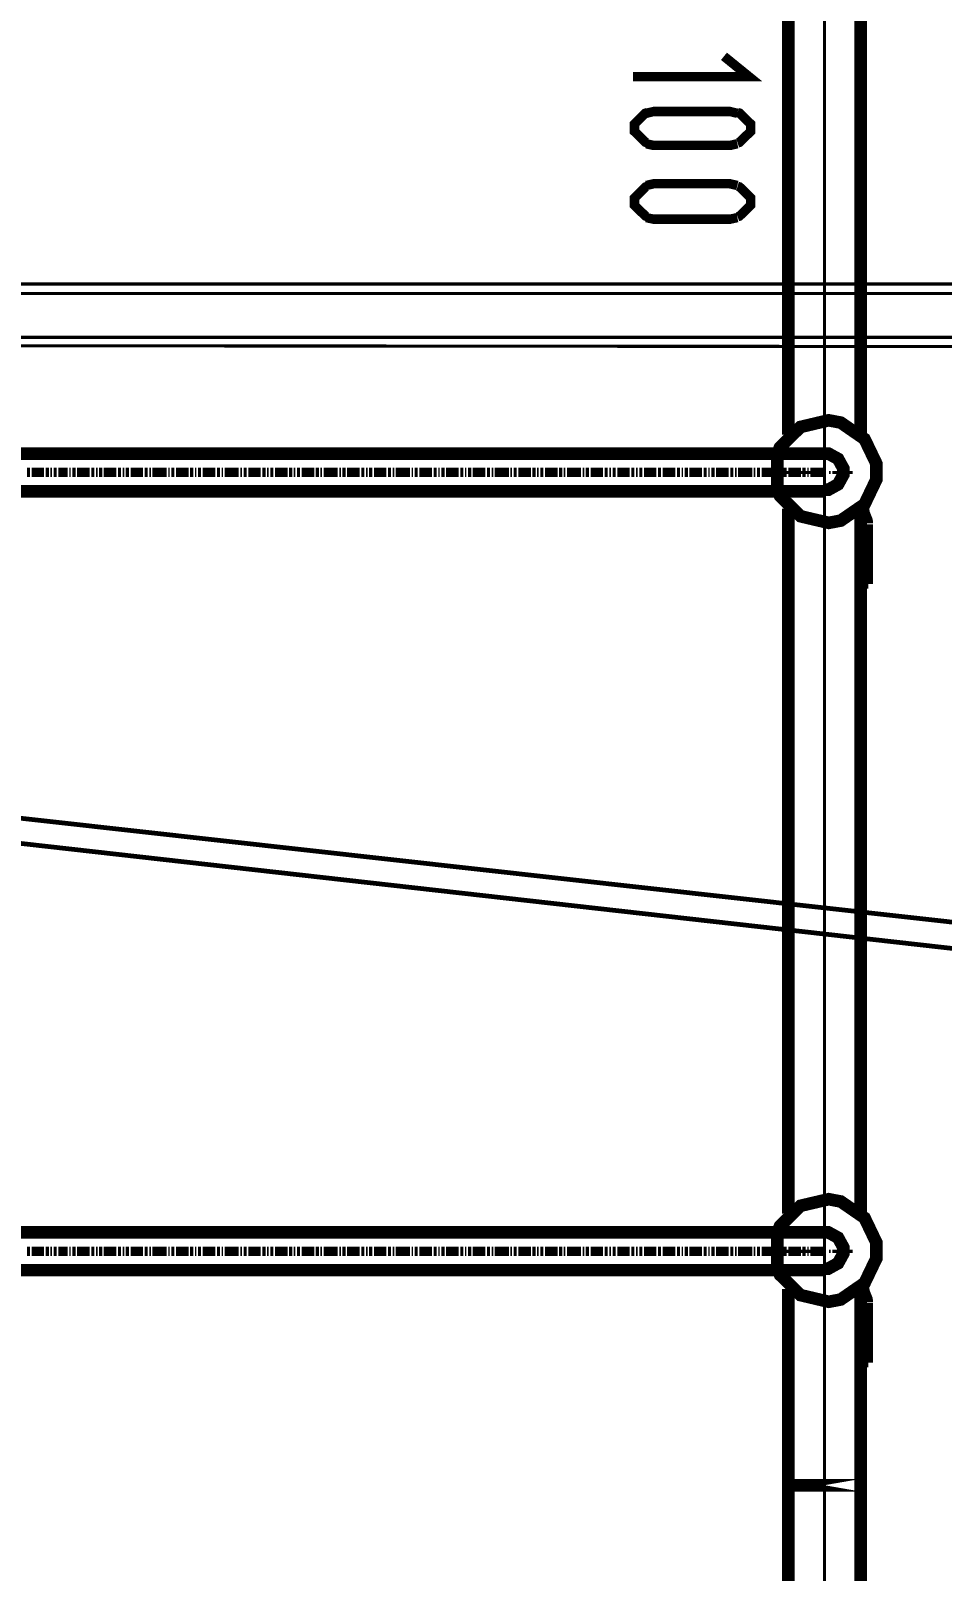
# Model space of a CAD drawing. Extents: x 0.4 to 11.4, y 0.4 to 16.2.
# Drawn here: x 8.507 to 9.474, y 8.723 to 10.358 of the extents above; entities that cross this region are included whole.
import ezdxf

# ---------------------------------------------------------------- set-up
doc = ezdxf.new("R2010")
doc.units = 0
doc.header["$MEASUREMENT"] = 0
doc.dimstyles.get("Standard").update_dxf_attribs({"dimtxt": 0.1, "dimasz": 0.1, "dimexe": 1.25, "dimexo": 0.625, "dimtad": 1, "dimtih": 1, "dimtxsty": 'Standard', "dimcen": 2.5, "dimazin": 3, "dimtfac": 1, "dimtmove": 0, "dimatfit": 3})

# ---------------------------------------------------------------- blocks, each defined once
blk = doc.blocks.new('_CLOSEDFILLED')
at = {"color": 0, "linetype": 'BYBLOCK'}
blk.add_solid([(-1, 0.164), (0, 0), (-1, -0.164)], dxfattribs=at)
blk = doc.blocks.new('*D6')
for p, q in [((9.5612, 12.8227), (10.5862, 12.8227)), ((10.5862, 9.3686), (10.5862, 12.7227)), ((10.5862, 5.3145), (10.5862, 8.6686)), ((8.8378, 5.2145), (10.5862, 5.2145))]:
    blk.add_line(p, q)
at = {"layer": 'Defpoints'}
for p in [(9.5612, 12.8227), (8.8378, 5.2145), (10.5862, 5.2145)]:
    blk.add_point(p, dxfattribs=at)
at = {"xscale": 0.1, "yscale": 0.1}
for p, rotation in [((10.5862, 12.8227), 90), ((10.5862, 5.2145), 270)]:
    blk.add_blockref('_CLOSEDFILLED', p, dxfattribs=dict(at, rotation=rotation))
at = {"insert": (10.5862, 9.0186), "char_height": 0.1, "attachment_point": 5, "rotation": 270}
blk.add_mtext('7500 mm', dxfattribs=at)

msp = doc.modelspace()

# ---------------------------------------------------------------- linework, layer by layer
at = {"color": 0}
for points, const_width in [([(9.34944, 8.81446), (9.34944, 10.7994)], 0.00333), ([(9.31108, 9.92947), (9.31108, 10.6778)], 0.01333), ([(9.38781, 9.92947), (9.38781, 10.6778)], 0.01333), ([(9.24278, 10.3311), (9.26942, 10.3095), (9.16613, 10.3095), (9.14611, 10.3095)], 0.01), ([(9.16146, 10.2714), (9.1594, 10.2707), (9.14779, 10.2592), (9.14779, 10.2553), (9.14779, 10.2513), (9.1594, 10.2399), (9.16146, 10.2392)], 0.01), ([(9.257, 10.2706), (9.24914, 10.2725), (9.16812, 10.2725), (9.16021, 10.2706)], 0.01), ([(9.25722, 10.2391), (9.25933, 10.2398), (9.27111, 10.2514), (9.27111, 10.2553), (9.27111, 10.2593), (9.25933, 10.2708), (9.25722, 10.2714)], 0.01), ([(9.16021, 10.2383), (9.16812, 10.2365), (9.24914, 10.2365), (9.257, 10.2383)], 0.01), ([(9.16146, 10.193), (9.1594, 10.1924), (9.14779, 10.1808), (9.14779, 10.1769), (9.14779, 10.1729), (9.1594, 10.1616), (9.16146, 10.1609)], 0.01), ([(9.257, 10.194), (9.24914, 10.1958), (9.16812, 10.1958), (9.16021, 10.194)], 0.01), ([(9.25722, 10.1607), (9.25933, 10.1615), (9.27111, 10.1731), (9.27111, 10.1769), (9.27111, 10.181), (9.25933, 10.1925), (9.25722, 10.1931)], 0.01), ([(9.16021, 10.1599), (9.16812, 10.1582), (9.24914, 10.1582), (9.257, 10.1599)], 0.01), ([(7.70281, 10.0895), (9.77111, 10.0895)], 0.00333), ([(9.77111, 10.0794), (7.70111, 10.0794)], 0.00333), ([(9.77111, 10.0228), (7.76611, 10.0245)], 0.00333), ([(9.77111, 10.0328), (7.76779, 10.0328)], 0.00333), ([(9.29986, 9.8705), (9.30225, 9.86447), (9.32411, 9.84289), (9.354, 9.83589), (9.36035, 9.83708), (9.36675, 9.83832), (9.39204, 9.85574), (9.40446, 9.88167), (9.40446, 9.89031), (9.40446, 9.89899), (9.39204, 9.92486), (9.36675, 9.94233), (9.36035, 9.94353), (9.354, 9.94476), (9.32411, 9.93772), (9.30225, 9.91613), (9.29986, 9.91004)], 0.01333), ([(9.29943, 9.86947), (9.29943, 9.90944)], 0.01333), ([(9.34944, 9.90944), (9.29943, 9.90944)], 0.01333), ([(9.35026, 9.8711), (9.35368, 9.8711), (9.36387, 9.87674), (9.36947, 9.88693), (9.36947, 9.89031), (9.36947, 9.89372), (9.36387, 9.90386), (9.35368, 9.90944), (9.35026, 9.90944)], 0.01333), ([(9.34944, 9.91444), (9.34944, 9.91613), (9.34944, 9.91775), (9.34944, 9.91943)], 0.00333), ([(9.34944, 9.91114), (9.34944, 9.91276)], 0.00333), ([(9.34944, 9.89947), (9.34944, 9.9011), (9.34944, 9.90278), (9.34944, 9.90446), (9.34944, 9.90608), (9.34944, 9.90776), (9.34944, 9.90944)], 0.00333), ([(9.34944, 9.89611), (9.34944, 9.89779)], 0.00333), ([(9.34944, 9.88444), (9.34944, 9.88613), (9.34944, 9.88781), (9.34944, 9.88943), (9.34944, 9.89111), (9.34944, 9.89279), (9.34944, 9.89442)], 0.00333), ([(9.34944, 9.86947), (9.29943, 9.86947)], 0.01333), ([(9.29943, 9.88943), (9.30111, 9.88943), (9.30279, 9.88943), (9.30447, 9.88943), (9.3061, 9.88943)], 0.00333), ([(9.30778, 9.88943), (9.30946, 9.88943), (9.31108, 9.88943)], 0.00333), ([(9.31278, 9.88943), (9.31446, 9.88943), (9.31614, 9.88943), (9.31776, 9.88943), (9.31944, 9.88943), (9.32112, 9.88943)], 0.00333), ([(9.32275, 9.88943), (9.32443, 9.88943), (9.32611, 9.88943)], 0.00333), ([(9.32781, 9.88943), (9.32943, 9.88943), (9.33111, 9.88943), (9.33279, 9.88943), (9.33442, 9.88943), (9.3361, 9.88943)], 0.00333), ([(9.33946, 9.88943), (9.3411, 9.88943)], 0.00333), ([(9.34278, 9.88943), (9.34446, 9.88943), (9.34614, 9.88943), (9.34776, 9.88943), (9.34944, 9.88943), (9.35113, 9.88943)], 0.00333), ([(9.34944, 9.88112), (9.34944, 9.88276)], 0.00333), ([(9.34944, 9.86947), (9.34944, 9.8711), (9.34944, 9.87278), (9.34944, 9.87446), (9.34944, 9.87608), (9.34944, 9.87776), (9.34944, 9.87944)], 0.00333), ([(9.35444, 9.88943), (9.35612, 9.88943)], 0.00333), ([(9.35781, 9.88943), (9.35943, 9.88943), (9.36111, 9.88943), (9.36279, 9.88943), (9.36442, 9.88943), (9.3661, 9.88943)], 0.00333), ([(9.36947, 9.88943), (9.3711, 9.88943)], 0.00333), ([(9.37278, 9.88943), (9.37446, 9.88943), (9.37608, 9.88943), (9.37776, 9.88943), (9.37944, 9.88943)], 0.00333), ([(9.34944, 9.8661), (9.34944, 9.86778)], 0.00333), ([(9.34944, 9.85943), (9.34944, 9.86111), (9.34944, 9.86279), (9.34944, 9.86442)], 0.00333), ([(9.39111, 9.85444), (9.39279, 9.84614), (9.39611, 9.83778)], 0.01), ([(9.31108, 9.10275), (9.31108, 9.85113)], 0.01333), ([(9.39111, 9.83778), (9.38781, 9.84446), (9.39279, 9.84614)], 0.01), ([(9.38781, 9.10275), (9.38781, 9.85113)], 0.01333), ([(9.38781, 9.85113), (9.38943, 9.84614)], 0.01), ([(9.39611, 9.83529), (9.39611, 9.8361), (9.39578, 9.83826), (9.39567, 9.83849)], 0.01), ([(9.39111, 9.83529), (9.39111, 9.83578), (9.3909, 9.83708), (9.39085, 9.83724)], 0.01), ([(9.39111, 9.77111), (9.39111, 9.83442)], 0.01), ([(9.39611, 9.77111), (9.39611, 9.83442)], 0.01), ([(9.39111, 9.77111), (9.39611, 9.77111)], 0.01), ([(9.82275, 9.37446), (7.65608, 9.6161)], 0.005), ([(9.83778, 9.34446), (7.64947, 9.5911)], 0.005), ([(9.29986, 9.04383), (9.30225, 9.03782), (9.32411, 9.01622), (9.354, 9.00917), (9.36035, 9.01036), (9.36675, 9.01161), (9.39204, 9.02908), (9.40446, 9.05496), (9.40446, 9.06358), (9.40446, 9.07226), (9.39204, 9.09819), (9.36675, 9.11561), (9.36035, 9.11681), (9.354, 9.11806), (9.32411, 9.11106), (9.30225, 9.08946), (9.29986, 9.08339)], 0.01333), ([(9.34944, 9.08946), (9.34944, 9.0911), (9.34944, 9.09278)], 0.00333), ([(9.29943, 9.04275), (9.29943, 9.08279)], 0.01333), ([(9.34944, 9.08279), (9.29943, 9.08279)], 0.01333), ([(9.35026, 9.04443), (9.35368, 9.04443), (9.36387, 9.05007), (9.36947, 9.06022), (9.36947, 9.06358), (9.36947, 9.067), (9.36387, 9.07721), (9.35368, 9.08279), (9.35026, 9.08279)], 0.01333), ([(9.34944, 9.07943), (9.34944, 9.08111), (9.34944, 9.08279), (9.34944, 9.08442), (9.34944, 9.0861), (9.34944, 9.08778)], 0.00333), ([(9.34944, 9.07443), (9.34944, 9.07611), (9.34944, 9.07781)], 0.00333), ([(9.34944, 9.06446), (9.34944, 9.06614), (9.34944, 9.06776), (9.34944, 9.06944), (9.34944, 9.07112), (9.34944, 9.07275)], 0.00333), ([(9.29943, 9.06278), (9.30111, 9.06278), (9.30279, 9.06278), (9.30447, 9.06278), (9.3061, 9.06278)], 0.00333), ([(9.30778, 9.06278), (9.30946, 9.06278), (9.31108, 9.06278)], 0.00333), ([(9.31278, 9.06278), (9.31446, 9.06278), (9.31614, 9.06278), (9.31776, 9.06278), (9.31944, 9.06278), (9.32112, 9.06278)], 0.00333), ([(9.32275, 9.06278), (9.32443, 9.06278), (9.32611, 9.06278)], 0.00333), ([(9.32781, 9.06278), (9.32943, 9.06278), (9.33111, 9.06278), (9.33279, 9.06278), (9.33442, 9.06278), (9.3361, 9.06278)], 0.00333), ([(9.33946, 9.06278), (9.3411, 9.06278)], 0.00333), ([(9.34278, 9.06278), (9.34446, 9.06278), (9.34614, 9.06278), (9.34776, 9.06278), (9.34944, 9.06278), (9.35113, 9.06278)], 0.00333), ([(9.34944, 9.05946), (9.34944, 9.06108), (9.34944, 9.06278)], 0.00333), ([(9.34944, 9.04943), (9.34944, 9.05111), (9.34944, 9.05279), (9.34944, 9.05447), (9.34944, 9.0561), (9.34944, 9.05778)], 0.00333), ([(9.35444, 9.06278), (9.35612, 9.06278)], 0.00333), ([(9.35781, 9.06278), (9.35943, 9.06278), (9.36111, 9.06278), (9.36279, 9.06278), (9.36442, 9.06278), (9.3661, 9.06278)], 0.00333), ([(9.36947, 9.06278), (9.3711, 9.06278)], 0.00333), ([(9.37278, 9.06278), (9.37446, 9.06278), (9.37608, 9.06278), (9.37776, 9.06278), (9.37944, 9.06278)], 0.00333), ([(9.34944, 9.04275), (9.29943, 9.04275)], 0.01333), ([(9.34944, 9.04443), (9.34944, 9.04611), (9.34944, 9.04779)], 0.00333), ([(9.34944, 9.03444), (9.34944, 9.03614), (9.34944, 9.03776), (9.34944, 9.03944), (9.34944, 9.04113), (9.34944, 9.04275)], 0.00333), ([(9.31108, 8.81446), (9.31108, 9.02279)], 0.01333), ([(9.38781, 8.81446), (9.38781, 9.02279)], 0.01333), ([(9.38781, 9.02279), (9.38943, 9.01779)], 0.01), ([(9.39111, 9.02778), (9.39279, 9.01942), (9.39611, 9.01113)], 0.01), ([(9.39111, 9.00944), (9.38781, 9.01779), (9.39279, 9.01942)], 0.01), ([(9.39111, 9.00862), (9.39111, 9.00911), (9.3909, 9.01042), (9.39085, 9.01053)], 0.01), ([(9.39111, 8.94444), (9.39111, 9.00776)], 0.01), ([(9.39611, 9.00862), (9.39611, 9.00944), (9.39578, 9.01161), (9.39567, 9.01183)], 0.01), ([(9.39611, 8.94444), (9.39611, 9.00776)], 0.01), ([(9.39111, 8.94444), (9.39611, 8.94444)], 0.01), ([(9.31108, 8.27447), (9.31108, 8.81446)], 0.01333), ([(9.34944, 4.84446), (9.34944, 8.81446)], 0.00333), ([(9.38781, 8.27447), (9.38781, 8.81446)], 0.01333)]:
    msp.add_lwpolyline(points, dxfattribs=dict(at, const_width=const_width))
at = {"color": 142}
for points, const_width in [([(9.29943, 9.90944), (7.12446, 9.90944)], 0.01333), ([(8.50276, 9.88943), (8.50444, 9.88943), (8.50612, 9.88943)], 0.01), ([(8.50776, 9.88943), (8.50944, 9.88943), (8.51113, 9.88943), (8.51281, 9.88943)], 0.01), ([(8.51281, 9.88943), (8.51443, 9.88943), (8.51611, 9.88943), (8.51779, 9.88943), (8.51942, 9.88943)], 0.01), ([(8.51942, 9.88943), (8.52111, 9.88943)], 0.01), ([(8.52279, 9.88943), (8.52447, 9.88943), (8.5261, 9.88943)], 0.01), ([(8.52778, 9.88943), (8.52946, 9.88943)], 0.01), ([(8.53108, 9.88943), (8.53276, 9.88943), (8.53444, 9.88943)], 0.01), ([(8.53614, 9.88943), (8.53776, 9.88943), (8.53944, 9.88943), (8.54113, 9.88943)], 0.01), ([(8.54113, 9.88943), (8.54275, 9.88943), (8.54443, 9.88943), (8.54611, 9.88943)], 0.01), ([(8.54779, 9.88943), (8.54943, 9.88943)], 0.01), ([(8.55111, 9.88943), (8.55279, 9.88943), (8.55447, 9.88943)], 0.01), ([(8.5561, 9.88943), (8.55778, 9.88943), (8.55946, 9.88943), (8.56108, 9.88943)], 0.01), ([(8.56108, 9.88943), (8.56278, 9.88943), (8.56446, 9.88943), (8.56614, 9.88943), (8.56776, 9.88943)], 0.01), ([(8.56776, 9.88943), (8.56944, 9.88943)], 0.01), ([(8.57112, 9.88943), (8.57275, 9.88943), (8.57443, 9.88943)], 0.01), ([(8.57611, 9.88943), (8.57781, 9.88943)], 0.01), ([(8.57943, 9.88943), (8.58111, 9.88943), (8.58279, 9.88943)], 0.01), ([(8.58442, 9.88943), (8.5861, 9.88943), (8.58778, 9.88943), (8.58946, 9.88943)], 0.01), ([(8.58946, 9.88943), (8.5911, 9.88943), (8.59278, 9.88943), (8.59446, 9.88943), (8.59614, 9.88943)], 0.01), ([(8.59614, 9.88943), (8.59776, 9.88943)], 0.01), ([(8.59944, 9.88943), (8.60113, 9.88943), (8.60275, 9.88943)], 0.01), ([(8.60444, 9.88943), (8.60612, 9.88943)], 0.01), ([(8.60781, 9.88943), (8.60943, 9.88943), (8.61111, 9.88943)], 0.01), ([(8.61279, 9.88943), (8.61442, 9.88943), (8.6161, 9.88943), (8.61778, 9.88943)], 0.01), ([(8.61778, 9.88943), (8.61947, 9.88943), (8.6211, 9.88943), (8.62278, 9.88943), (8.62446, 9.88943)], 0.01), ([(8.62446, 9.88943), (8.62608, 9.88943)], 0.01), ([(8.62776, 9.88943), (8.62944, 9.88943), (8.63112, 9.88943)], 0.01), ([(8.63276, 9.88943), (8.63444, 9.88943)], 0.01), ([(8.63613, 9.88943), (8.63781, 9.88943), (8.63943, 9.88943), (8.64111, 9.88943)], 0.01), ([(8.64111, 9.88943), (8.64279, 9.88943), (8.64442, 9.88943), (8.64611, 9.88943), (8.64779, 9.88943)], 0.01), ([(8.64779, 9.88943), (8.64947, 9.88943), (8.6511, 9.88943)], 0.01), ([(8.65278, 9.88943), (8.65446, 9.88943)], 0.01), ([(8.65608, 9.88943), (8.65776, 9.88943), (8.65944, 9.88943)], 0.01), ([(8.66114, 9.88943), (8.66276, 9.88943), (8.66444, 9.88943), (8.66613, 9.88943)], 0.01), ([(8.66613, 9.88943), (8.66775, 9.88943), (8.66943, 9.88943), (8.67111, 9.88943), (8.67279, 9.88943)], 0.01), ([(8.67279, 9.88943), (8.67443, 9.88943)], 0.01), ([(8.67611, 9.88943), (8.67779, 9.88943), (8.67947, 9.88943)], 0.01), ([(8.6811, 9.88943), (8.68278, 9.88943)], 0.01), ([(8.68446, 9.88943), (8.68608, 9.88943), (8.68778, 9.88943)], 0.01), ([(8.68946, 9.88943), (8.69114, 9.88943), (8.69276, 9.88943), (8.69444, 9.88943)], 0.01), ([(8.69444, 9.88943), (8.69612, 9.88943), (8.69775, 9.88943), (8.69943, 9.88943), (8.70111, 9.88943)], 0.01), ([(8.70111, 9.88943), (8.70281, 9.88943)], 0.01), ([(8.70443, 9.88943), (8.70611, 9.88943), (8.70779, 9.88943)], 0.01), ([(8.70942, 9.88943), (8.7111, 9.88943)], 0.01), ([(8.71278, 9.88943), (8.71446, 9.88943), (8.7161, 9.88943), (8.71778, 9.88943)], 0.01), ([(8.71778, 9.88943), (8.71946, 9.88943), (8.72114, 9.88943), (8.72276, 9.88943), (8.72444, 9.88943)], 0.01), ([(8.72444, 9.88943), (8.72613, 9.88943), (8.72775, 9.88943)], 0.01), ([(8.72944, 9.88943), (8.73112, 9.88943)], 0.01), ([(8.73281, 9.88943), (8.73443, 9.88943), (8.73611, 9.88943)], 0.01), ([(8.73779, 9.88943), (8.73942, 9.88943), (8.7411, 9.88943), (8.74278, 9.88943)], 0.01), ([(8.74278, 9.88943), (8.74447, 9.88943), (8.7461, 9.88943), (8.74778, 9.88943), (8.74946, 9.88943)], 0.01), ([(8.74946, 9.88943), (8.75108, 9.88943)], 0.01), ([(8.75276, 9.88943), (8.75444, 9.88943), (8.75612, 9.88943)], 0.01), ([(8.75776, 9.88943), (8.75944, 9.88943)], 0.01), ([(8.76113, 9.88943), (8.76281, 9.88943), (8.76443, 9.88943)], 0.01), ([(8.76611, 9.88943), (8.76779, 9.88943), (8.76942, 9.88943), (8.77111, 9.88943)], 0.01), ([(8.77111, 9.88943), (8.77279, 9.88943), (8.77447, 9.88943), (8.7761, 9.88943), (8.77778, 9.88943)], 0.01), ([(8.77778, 9.88943), (8.77946, 9.88943)], 0.01), ([(8.78108, 9.88943), (8.78276, 9.88943), (8.78444, 9.88943)], 0.01), ([(8.78614, 9.88943), (8.78776, 9.88943)], 0.01), ([(8.78944, 9.88943), (8.79113, 9.88943), (8.79275, 9.88943)], 0.01), ([(8.79443, 9.88943), (8.79611, 9.88943), (8.79779, 9.88943), (8.79943, 9.88943)], 0.01), ([(8.79943, 9.88943), (8.80111, 9.88943), (8.80279, 9.88943), (8.80447, 9.88943), (8.8061, 9.88943)], 0.01), ([(8.8061, 9.88943), (8.80778, 9.88943)], 0.01), ([(8.80946, 9.88943), (8.81108, 9.88943), (8.81278, 9.88943)], 0.01), ([(8.81446, 9.88943), (8.81614, 9.88943)], 0.01), ([(8.81776, 9.88943), (8.81944, 9.88943), (8.82112, 9.88943), (8.82275, 9.88943)], 0.01), ([(8.82275, 9.88943), (8.82443, 9.88943), (8.82611, 9.88943), (8.82781, 9.88943), (8.82943, 9.88943)], 0.01), ([(8.82943, 9.88943), (8.83111, 9.88943), (8.83279, 9.88943)], 0.01), ([(8.83442, 9.88943), (8.8361, 9.88943)], 0.01), ([(8.83778, 9.88943), (8.83946, 9.88943), (8.8411, 9.88943)], 0.01), ([(8.84278, 9.88943), (8.84446, 9.88943), (8.84614, 9.88943), (8.84776, 9.88943)], 0.01), ([(8.84776, 9.88943), (8.84944, 9.88943), (8.85113, 9.88943), (8.85275, 9.88943), (8.85444, 9.88943)], 0.01), ([(8.85444, 9.88943), (8.85612, 9.88943)], 0.01), ([(8.85781, 9.88943), (8.85943, 9.88943), (8.86111, 9.88943)], 0.01), ([(8.86279, 9.88943), (8.86442, 9.88943)], 0.01), ([(8.8661, 9.88943), (8.86778, 9.88943), (8.86947, 9.88943)], 0.01), ([(8.8711, 9.88943), (8.87278, 9.88943), (8.87446, 9.88943), (8.87608, 9.88943)], 0.01), ([(8.87608, 9.88943), (8.87776, 9.88943), (8.87944, 9.88943), (8.88112, 9.88943), (8.88276, 9.88943)], 0.01), ([(8.88276, 9.88943), (8.88444, 9.88943)], 0.01), ([(8.88613, 9.88943), (8.88781, 9.88943), (8.88943, 9.88943)], 0.01), ([(8.89111, 9.88943), (8.89279, 9.88943)], 0.01), ([(8.89442, 9.88943), (8.89611, 9.88943), (8.89779, 9.88943), (8.89947, 9.88943)], 0.01), ([(8.89947, 9.88943), (8.9011, 9.88943), (8.90278, 9.88943), (8.90446, 9.88943), (8.90608, 9.88943)], 0.01), ([(8.90608, 9.88943), (8.90776, 9.88943), (8.90944, 9.88943)], 0.01), ([(8.91114, 9.88943), (8.91276, 9.88943)], 0.01), ([(8.91444, 9.88943), (8.91613, 9.88943), (8.91775, 9.88943)], 0.01), ([(8.91943, 9.88943), (8.92111, 9.88943), (8.92279, 9.88943), (8.92443, 9.88943)], 0.01), ([(8.92443, 9.88943), (8.92611, 9.88943), (8.92779, 9.88943), (8.92947, 9.88943), (8.9311, 9.88943)], 0.01), ([(8.9311, 9.88943), (8.93278, 9.88943)], 0.01), ([(8.93446, 9.88943), (8.93608, 9.88943), (8.93778, 9.88943)], 0.01), ([(8.93946, 9.88943), (8.94114, 9.88943)], 0.01), ([(8.94276, 9.88943), (8.94444, 9.88943), (8.94612, 9.88943)], 0.01), ([(8.94775, 9.88943), (8.94943, 9.88943), (8.95111, 9.88943), (8.95281, 9.88943)], 0.01), ([(8.95281, 9.88943), (8.95443, 9.88943), (8.95611, 9.88943), (8.95779, 9.88943), (8.95942, 9.88943)], 0.01), ([(8.95942, 9.88943), (8.9611, 9.88943)], 0.01), ([(8.96278, 9.88943), (8.96446, 9.88943), (8.9661, 9.88943)], 0.01), ([(8.96778, 9.88943), (8.96946, 9.88943)], 0.01), ([(8.97114, 9.88943), (8.97276, 9.88943), (8.97444, 9.88943)], 0.01), ([(8.97613, 9.88943), (8.97775, 9.88943), (8.97944, 9.88943), (8.98112, 9.88943)], 0.01), ([(8.98112, 9.88943), (8.98281, 9.88943), (8.98443, 9.88943), (8.98611, 9.88943), (8.98779, 9.88943)], 0.01), ([(8.98779, 9.88943), (8.98942, 9.88943)], 0.01), ([(8.9911, 9.88943), (8.99278, 9.88943), (8.99447, 9.88943)], 0.01), ([(8.9961, 9.88943), (8.99778, 9.88943)], 0.01), ([(8.99946, 9.88943), (9.00108, 9.88943), (9.00276, 9.88943), (9.00444, 9.88943)], 0.01), ([(9.00444, 9.88943), (9.00612, 9.88943), (9.00776, 9.88943), (9.00944, 9.88943), (9.01113, 9.88943)], 0.01), ([(9.01113, 9.88943), (9.01281, 9.88943), (9.01443, 9.88943)], 0.01), ([(9.01611, 9.88943), (9.01779, 9.88943)], 0.01), ([(9.01942, 9.88943), (9.02111, 9.88943), (9.02279, 9.88943)], 0.01), ([(9.02447, 9.88943), (9.0261, 9.88943), (9.02778, 9.88943), (9.02946, 9.88943)], 0.01), ([(9.02946, 9.88943), (9.03108, 9.88943), (9.03276, 9.88943), (9.03444, 9.88943), (9.03614, 9.88943)], 0.01), ([(9.03614, 9.88943), (9.03776, 9.88943)], 0.01), ([(9.03944, 9.88943), (9.04113, 9.88943), (9.04275, 9.88943)], 0.01), ([(9.04443, 9.88943), (9.04611, 9.88943)], 0.01), ([(9.04779, 9.88943), (9.04943, 9.88943), (9.05111, 9.88943)], 0.01), ([(9.05279, 9.88943), (9.05447, 9.88943), (9.0561, 9.88943), (9.05778, 9.88943)], 0.01), ([(9.05778, 9.88943), (9.05946, 9.88943), (9.06108, 9.88943), (9.06278, 9.88943), (9.06446, 9.88943)], 0.01), ([(9.06446, 9.88943), (9.06614, 9.88943)], 0.01), ([(9.06776, 9.88943), (9.06944, 9.88943), (9.07112, 9.88943)], 0.01), ([(9.07275, 9.88943), (9.07443, 9.88943)], 0.01), ([(9.07611, 9.88943), (9.07781, 9.88943), (9.07943, 9.88943), (9.08111, 9.88943)], 0.01), ([(9.08111, 9.88943), (9.08279, 9.88943), (9.08442, 9.88943), (9.0861, 9.88943), (9.08778, 9.88943)], 0.01), ([(9.08778, 9.88943), (9.08946, 9.88943), (9.0911, 9.88943)], 0.01), ([(9.09278, 9.88943), (9.09446, 9.88943)], 0.01), ([(9.09614, 9.88943), (9.09776, 9.88943), (9.09944, 9.88943)], 0.01), ([(9.10113, 9.88943), (9.10275, 9.88943), (9.10444, 9.88943), (9.10612, 9.88943)], 0.01), ([(9.10612, 9.88943), (9.10781, 9.88943), (9.10943, 9.88943), (9.11111, 9.88943), (9.11279, 9.88943)], 0.01), ([(9.11279, 9.88943), (9.11442, 9.88943)], 0.01), ([(9.1161, 9.88943), (9.11778, 9.88943), (9.11947, 9.88943)], 0.01), ([(9.1211, 9.88943), (9.12278, 9.88943)], 0.01), ([(9.12446, 9.88943), (9.12608, 9.88943), (9.12776, 9.88943)], 0.01), ([(9.12944, 9.88943), (9.13112, 9.88943), (9.13276, 9.88943), (9.13444, 9.88943)], 0.01), ([(9.13444, 9.88943), (9.13613, 9.88943), (9.13781, 9.88943), (9.13943, 9.88943), (9.14111, 9.88943)], 0.01), ([(9.14111, 9.88943), (9.14279, 9.88943)], 0.01), ([(9.14442, 9.88943), (9.14611, 9.88943), (9.14779, 9.88943)], 0.01), ([(9.14947, 9.88943), (9.1511, 9.88943)], 0.01), ([(9.15278, 9.88943), (9.15446, 9.88943), (9.15608, 9.88943)], 0.01), ([(9.15776, 9.88943), (9.15944, 9.88943), (9.16114, 9.88943), (9.16276, 9.88943)], 0.01), ([(9.16276, 9.88943), (9.16444, 9.88943), (9.16613, 9.88943), (9.16775, 9.88943), (9.16943, 9.88943)], 0.01), ([(9.16943, 9.88943), (9.17111, 9.88943)], 0.01), ([(9.17279, 9.88943), (9.17443, 9.88943), (9.17611, 9.88943)], 0.01), ([(9.17779, 9.88943), (9.17947, 9.88943), (9.1811, 9.88943), (9.18278, 9.88943)], 0.01), ([(9.18278, 9.88943), (9.18446, 9.88943), (9.18608, 9.88943), (9.18778, 9.88943), (9.18946, 9.88943)], 0.01), ([(9.18946, 9.88943), (9.19114, 9.88943)], 0.01), ([(9.19276, 9.88943), (9.19444, 9.88943), (9.19612, 9.88943)], 0.01), ([(9.19775, 9.88943), (9.19943, 9.88943)], 0.01), ([(9.20111, 9.88943), (9.20281, 9.88943), (9.20443, 9.88943)], 0.01), ([(9.20611, 9.88943), (9.20779, 9.88943), (9.20942, 9.88943), (9.2111, 9.88943)], 0.01), ([(9.2111, 9.88943), (9.21278, 9.88943), (9.21446, 9.88943), (9.2161, 9.88943), (9.21778, 9.88943)], 0.01), ([(9.21778, 9.88943), (9.21946, 9.88943)], 0.01), ([(9.22114, 9.88943), (9.22276, 9.88943), (9.22444, 9.88943)], 0.01), ([(9.22613, 9.88943), (9.22775, 9.88943)], 0.01), ([(9.22944, 9.88943), (9.23112, 9.88943), (9.23281, 9.88943)], 0.01), ([(9.23443, 9.88943), (9.23611, 9.88943), (9.23779, 9.88943), (9.23942, 9.88943)], 0.01), ([(9.23942, 9.88943), (9.2411, 9.88943), (9.24278, 9.88943), (9.24447, 9.88943), (9.2461, 9.88943)], 0.01), ([(9.2461, 9.88943), (9.24778, 9.88943)], 0.01), ([(9.24946, 9.88943), (9.25108, 9.88943), (9.25276, 9.88943)], 0.01), ([(9.25444, 9.88943), (9.25612, 9.88943)], 0.01), ([(9.25776, 9.88943), (9.25944, 9.88943), (9.26113, 9.88943), (9.26281, 9.88943)], 0.01), ([(9.26281, 9.88943), (9.26443, 9.88943), (9.26611, 9.88943), (9.26779, 9.88943), (9.26942, 9.88943)], 0.01), ([(9.26942, 9.88943), (9.27111, 9.88943), (9.27279, 9.88943)], 0.01), ([(9.27447, 9.88943), (9.2761, 9.88943)], 0.01), ([(9.27778, 9.88943), (9.27946, 9.88943), (9.28108, 9.88943)], 0.01), ([(9.28276, 9.88943), (9.28444, 9.88943), (9.28614, 9.88943), (9.28776, 9.88943)], 0.01), ([(9.28776, 9.88943), (9.28944, 9.88943), (9.29113, 9.88943), (9.29275, 9.88943), (9.29443, 9.88943)], 0.01), ([(9.29443, 9.88943), (9.29611, 9.88943)], 0.01), ([(9.29779, 9.88943), (9.29943, 9.88943), (9.30111, 9.88943)], 0.01), ([(9.30279, 9.88943), (9.30447, 9.88943)], 0.01), ([(9.3061, 9.88943), (9.30778, 9.88943), (9.30946, 9.88943)], 0.01), ([(9.31108, 9.88943), (9.31278, 9.88943), (9.31446, 9.88943), (9.31614, 9.88943)], 0.01), ([(9.31614, 9.88943), (9.31776, 9.88943), (9.31944, 9.88943), (9.32112, 9.88943), (9.32275, 9.88943)], 0.01), ([(9.32275, 9.88943), (9.32443, 9.88943)], 0.01), ([(9.32611, 9.88943), (9.32781, 9.88943), (9.32943, 9.88943)], 0.01), ([(9.33111, 9.88943), (9.33279, 9.88943)], 0.01), ([(9.33442, 9.88943), (9.3361, 9.88943), (9.33778, 9.88943), (9.33946, 9.88943)], 0.01), ([(9.33946, 9.88943), (9.3411, 9.88943), (9.34278, 9.88943), (9.34446, 9.88943), (9.34614, 9.88943)], 0.01), ([(9.34614, 9.88943), (9.34776, 9.88943), (9.34944, 9.88943)], 0.01), ([(9.29943, 9.86947), (7.12446, 9.86947)], 0.01333), ([(9.29943, 9.08279), (7.12446, 9.08279)], 0.01333), ([(8.50276, 9.06278), (8.50444, 9.06278), (8.50612, 9.06278)], 0.01), ([(8.50776, 9.06278), (8.50944, 9.06278), (8.51113, 9.06278), (8.51281, 9.06278)], 0.01), ([(8.51281, 9.06278), (8.51443, 9.06278), (8.51611, 9.06278), (8.51779, 9.06278), (8.51942, 9.06278)], 0.01), ([(8.51942, 9.06278), (8.52111, 9.06278)], 0.01), ([(8.52279, 9.06278), (8.52447, 9.06278), (8.5261, 9.06278)], 0.01), ([(8.52778, 9.06278), (8.52946, 9.06278)], 0.01), ([(8.53108, 9.06278), (8.53276, 9.06278), (8.53444, 9.06278)], 0.01), ([(8.53614, 9.06278), (8.53776, 9.06278), (8.53944, 9.06278), (8.54113, 9.06278)], 0.01), ([(8.54113, 9.06278), (8.54275, 9.06278), (8.54443, 9.06278), (8.54611, 9.06278)], 0.01), ([(8.54779, 9.06278), (8.54943, 9.06278)], 0.01), ([(8.55111, 9.06278), (8.55279, 9.06278), (8.55447, 9.06278)], 0.01), ([(8.5561, 9.06278), (8.55778, 9.06278), (8.55946, 9.06278), (8.56108, 9.06278)], 0.01), ([(8.56108, 9.06278), (8.56278, 9.06278), (8.56446, 9.06278), (8.56614, 9.06278), (8.56776, 9.06278)], 0.01), ([(8.56776, 9.06278), (8.56944, 9.06278)], 0.01), ([(8.57112, 9.06278), (8.57275, 9.06278), (8.57443, 9.06278)], 0.01), ([(8.57611, 9.06278), (8.57781, 9.06278)], 0.01), ([(8.57943, 9.06278), (8.58111, 9.06278), (8.58279, 9.06278)], 0.01), ([(8.58442, 9.06278), (8.5861, 9.06278), (8.58778, 9.06278), (8.58946, 9.06278)], 0.01), ([(8.58946, 9.06278), (8.5911, 9.06278), (8.59278, 9.06278), (8.59446, 9.06278), (8.59614, 9.06278)], 0.01), ([(8.59614, 9.06278), (8.59776, 9.06278)], 0.01), ([(8.59944, 9.06278), (8.60113, 9.06278), (8.60275, 9.06278)], 0.01), ([(8.60444, 9.06278), (8.60612, 9.06278)], 0.01), ([(8.60781, 9.06278), (8.60943, 9.06278), (8.61111, 9.06278)], 0.01), ([(8.61279, 9.06278), (8.61442, 9.06278), (8.6161, 9.06278), (8.61778, 9.06278)], 0.01), ([(8.61778, 9.06278), (8.61947, 9.06278), (8.6211, 9.06278), (8.62278, 9.06278), (8.62446, 9.06278)], 0.01), ([(8.62446, 9.06278), (8.62608, 9.06278)], 0.01), ([(8.62776, 9.06278), (8.62944, 9.06278), (8.63112, 9.06278)], 0.01), ([(8.63276, 9.06278), (8.63444, 9.06278)], 0.01), ([(8.63613, 9.06278), (8.63781, 9.06278), (8.63943, 9.06278), (8.64111, 9.06278)], 0.01), ([(8.64111, 9.06278), (8.64279, 9.06278), (8.64442, 9.06278), (8.64611, 9.06278), (8.64779, 9.06278)], 0.01), ([(8.64779, 9.06278), (8.64947, 9.06278), (8.6511, 9.06278)], 0.01), ([(8.65278, 9.06278), (8.65446, 9.06278)], 0.01), ([(8.65608, 9.06278), (8.65776, 9.06278), (8.65944, 9.06278)], 0.01), ([(8.66114, 9.06278), (8.66276, 9.06278), (8.66444, 9.06278), (8.66613, 9.06278)], 0.01), ([(8.66613, 9.06278), (8.66775, 9.06278), (8.66943, 9.06278), (8.67111, 9.06278), (8.67279, 9.06278)], 0.01), ([(8.67279, 9.06278), (8.67443, 9.06278)], 0.01), ([(8.67611, 9.06278), (8.67779, 9.06278), (8.67947, 9.06278)], 0.01), ([(8.6811, 9.06278), (8.68278, 9.06278)], 0.01), ([(8.68446, 9.06278), (8.68608, 9.06278), (8.68778, 9.06278)], 0.01), ([(8.68946, 9.06278), (8.69114, 9.06278), (8.69276, 9.06278), (8.69444, 9.06278)], 0.01), ([(8.69444, 9.06278), (8.69612, 9.06278), (8.69775, 9.06278), (8.69943, 9.06278), (8.70111, 9.06278)], 0.01), ([(8.70111, 9.06278), (8.70281, 9.06278)], 0.01), ([(8.70443, 9.06278), (8.70611, 9.06278), (8.70779, 9.06278)], 0.01), ([(8.70942, 9.06278), (8.7111, 9.06278)], 0.01), ([(8.71278, 9.06278), (8.71446, 9.06278), (8.7161, 9.06278), (8.71778, 9.06278)], 0.01), ([(8.71778, 9.06278), (8.71946, 9.06278), (8.72114, 9.06278), (8.72276, 9.06278), (8.72444, 9.06278)], 0.01), ([(8.72444, 9.06278), (8.72613, 9.06278), (8.72775, 9.06278)], 0.01), ([(8.72944, 9.06278), (8.73112, 9.06278)], 0.01), ([(8.73281, 9.06278), (8.73443, 9.06278), (8.73611, 9.06278)], 0.01), ([(8.73779, 9.06278), (8.73942, 9.06278), (8.7411, 9.06278), (8.74278, 9.06278)], 0.01), ([(8.74278, 9.06278), (8.74447, 9.06278), (8.7461, 9.06278), (8.74778, 9.06278), (8.74946, 9.06278)], 0.01), ([(8.74946, 9.06278), (8.75108, 9.06278)], 0.01), ([(8.75276, 9.06278), (8.75444, 9.06278), (8.75612, 9.06278)], 0.01), ([(8.75776, 9.06278), (8.75944, 9.06278)], 0.01), ([(8.76113, 9.06278), (8.76281, 9.06278), (8.76443, 9.06278)], 0.01), ([(8.76611, 9.06278), (8.76779, 9.06278), (8.76942, 9.06278), (8.77111, 9.06278)], 0.01), ([(8.77111, 9.06278), (8.77279, 9.06278), (8.77447, 9.06278), (8.7761, 9.06278), (8.77778, 9.06278)], 0.01), ([(8.77778, 9.06278), (8.77946, 9.06278)], 0.01), ([(8.78108, 9.06278), (8.78276, 9.06278), (8.78444, 9.06278)], 0.01), ([(8.78614, 9.06278), (8.78776, 9.06278)], 0.01), ([(8.78944, 9.06278), (8.79113, 9.06278), (8.79275, 9.06278)], 0.01), ([(8.79443, 9.06278), (8.79611, 9.06278), (8.79779, 9.06278), (8.79943, 9.06278)], 0.01), ([(8.79943, 9.06278), (8.80111, 9.06278), (8.80279, 9.06278), (8.80447, 9.06278), (8.8061, 9.06278)], 0.01), ([(8.8061, 9.06278), (8.80778, 9.06278)], 0.01), ([(8.80946, 9.06278), (8.81108, 9.06278), (8.81278, 9.06278)], 0.01), ([(8.81446, 9.06278), (8.81614, 9.06278)], 0.01), ([(8.81776, 9.06278), (8.81944, 9.06278), (8.82112, 9.06278), (8.82275, 9.06278)], 0.01), ([(8.82275, 9.06278), (8.82443, 9.06278), (8.82611, 9.06278), (8.82781, 9.06278), (8.82943, 9.06278)], 0.01), ([(8.82943, 9.06278), (8.83111, 9.06278), (8.83279, 9.06278)], 0.01), ([(8.83442, 9.06278), (8.8361, 9.06278)], 0.01), ([(8.83778, 9.06278), (8.83946, 9.06278), (8.8411, 9.06278)], 0.01), ([(8.84278, 9.06278), (8.84446, 9.06278), (8.84614, 9.06278), (8.84776, 9.06278)], 0.01), ([(8.84776, 9.06278), (8.84944, 9.06278), (8.85113, 9.06278), (8.85275, 9.06278), (8.85444, 9.06278)], 0.01), ([(8.85444, 9.06278), (8.85612, 9.06278)], 0.01), ([(8.85781, 9.06278), (8.85943, 9.06278), (8.86111, 9.06278)], 0.01), ([(8.86279, 9.06278), (8.86442, 9.06278)], 0.01), ([(8.8661, 9.06278), (8.86778, 9.06278), (8.86947, 9.06278)], 0.01), ([(8.8711, 9.06278), (8.87278, 9.06278), (8.87446, 9.06278), (8.87608, 9.06278)], 0.01), ([(8.87608, 9.06278), (8.87776, 9.06278), (8.87944, 9.06278), (8.88112, 9.06278), (8.88276, 9.06278)], 0.01), ([(8.88276, 9.06278), (8.88444, 9.06278)], 0.01), ([(8.88613, 9.06278), (8.88781, 9.06278), (8.88943, 9.06278)], 0.01), ([(8.89111, 9.06278), (8.89279, 9.06278)], 0.01), ([(8.89442, 9.06278), (8.89611, 9.06278), (8.89779, 9.06278), (8.89947, 9.06278)], 0.01), ([(8.89947, 9.06278), (8.9011, 9.06278), (8.90278, 9.06278), (8.90446, 9.06278), (8.90608, 9.06278)], 0.01), ([(8.90608, 9.06278), (8.90776, 9.06278), (8.90944, 9.06278)], 0.01), ([(8.91114, 9.06278), (8.91276, 9.06278)], 0.01), ([(8.91444, 9.06278), (8.91613, 9.06278), (8.91775, 9.06278)], 0.01), ([(8.91943, 9.06278), (8.92111, 9.06278), (8.92279, 9.06278), (8.92443, 9.06278)], 0.01), ([(8.92443, 9.06278), (8.92611, 9.06278), (8.92779, 9.06278), (8.92947, 9.06278), (8.9311, 9.06278)], 0.01), ([(8.9311, 9.06278), (8.93278, 9.06278)], 0.01), ([(8.93446, 9.06278), (8.93608, 9.06278), (8.93778, 9.06278)], 0.01), ([(8.93946, 9.06278), (8.94114, 9.06278)], 0.01), ([(8.94276, 9.06278), (8.94444, 9.06278), (8.94612, 9.06278)], 0.01), ([(8.94775, 9.06278), (8.94943, 9.06278), (8.95111, 9.06278), (8.95281, 9.06278)], 0.01), ([(8.95281, 9.06278), (8.95443, 9.06278), (8.95611, 9.06278), (8.95779, 9.06278), (8.95942, 9.06278)], 0.01), ([(8.95942, 9.06278), (8.9611, 9.06278)], 0.01), ([(8.96278, 9.06278), (8.96446, 9.06278), (8.9661, 9.06278)], 0.01), ([(8.96778, 9.06278), (8.96946, 9.06278)], 0.01), ([(8.97114, 9.06278), (8.97276, 9.06278), (8.97444, 9.06278)], 0.01), ([(8.97613, 9.06278), (8.97775, 9.06278), (8.97944, 9.06278), (8.98112, 9.06278)], 0.01), ([(8.98112, 9.06278), (8.98281, 9.06278), (8.98443, 9.06278), (8.98611, 9.06278), (8.98779, 9.06278)], 0.01), ([(8.98779, 9.06278), (8.98942, 9.06278)], 0.01), ([(8.9911, 9.06278), (8.99278, 9.06278), (8.99447, 9.06278)], 0.01), ([(8.9961, 9.06278), (8.99778, 9.06278)], 0.01), ([(8.99946, 9.06278), (9.00108, 9.06278), (9.00276, 9.06278), (9.00444, 9.06278)], 0.01), ([(9.00444, 9.06278), (9.00612, 9.06278), (9.00776, 9.06278), (9.00944, 9.06278), (9.01113, 9.06278)], 0.01), ([(9.01113, 9.06278), (9.01281, 9.06278), (9.01443, 9.06278)], 0.01), ([(9.01611, 9.06278), (9.01779, 9.06278)], 0.01), ([(9.01942, 9.06278), (9.02111, 9.06278), (9.02279, 9.06278)], 0.01), ([(9.02447, 9.06278), (9.0261, 9.06278), (9.02778, 9.06278), (9.02946, 9.06278)], 0.01), ([(9.02946, 9.06278), (9.03108, 9.06278), (9.03276, 9.06278), (9.03444, 9.06278), (9.03614, 9.06278)], 0.01), ([(9.03614, 9.06278), (9.03776, 9.06278)], 0.01), ([(9.03944, 9.06278), (9.04113, 9.06278), (9.04275, 9.06278)], 0.01), ([(9.04443, 9.06278), (9.04611, 9.06278)], 0.01), ([(9.04779, 9.06278), (9.04943, 9.06278), (9.05111, 9.06278)], 0.01), ([(9.05279, 9.06278), (9.05447, 9.06278), (9.0561, 9.06278), (9.05778, 9.06278)], 0.01), ([(9.05778, 9.06278), (9.05946, 9.06278), (9.06108, 9.06278), (9.06278, 9.06278), (9.06446, 9.06278)], 0.01), ([(9.06446, 9.06278), (9.06614, 9.06278)], 0.01), ([(9.06776, 9.06278), (9.06944, 9.06278), (9.07112, 9.06278)], 0.01), ([(9.07275, 9.06278), (9.07443, 9.06278)], 0.01), ([(9.07611, 9.06278), (9.07781, 9.06278), (9.07943, 9.06278), (9.08111, 9.06278)], 0.01), ([(9.08111, 9.06278), (9.08279, 9.06278), (9.08442, 9.06278), (9.0861, 9.06278), (9.08778, 9.06278)], 0.01), ([(9.08778, 9.06278), (9.08946, 9.06278), (9.0911, 9.06278)], 0.01), ([(9.09278, 9.06278), (9.09446, 9.06278)], 0.01), ([(9.09614, 9.06278), (9.09776, 9.06278), (9.09944, 9.06278)], 0.01), ([(9.10113, 9.06278), (9.10275, 9.06278), (9.10444, 9.06278), (9.10612, 9.06278)], 0.01), ([(9.10612, 9.06278), (9.10781, 9.06278), (9.10943, 9.06278), (9.11111, 9.06278), (9.11279, 9.06278)], 0.01), ([(9.11279, 9.06278), (9.11442, 9.06278)], 0.01), ([(9.1161, 9.06278), (9.11778, 9.06278), (9.11947, 9.06278)], 0.01), ([(9.1211, 9.06278), (9.12278, 9.06278)], 0.01), ([(9.12446, 9.06278), (9.12608, 9.06278), (9.12776, 9.06278)], 0.01), ([(9.12944, 9.06278), (9.13112, 9.06278), (9.13276, 9.06278), (9.13444, 9.06278)], 0.01), ([(9.13444, 9.06278), (9.13613, 9.06278), (9.13781, 9.06278), (9.13943, 9.06278), (9.14111, 9.06278)], 0.01), ([(9.14111, 9.06278), (9.14279, 9.06278)], 0.01), ([(9.14442, 9.06278), (9.14611, 9.06278), (9.14779, 9.06278)], 0.01), ([(9.14947, 9.06278), (9.1511, 9.06278)], 0.01), ([(9.15278, 9.06278), (9.15446, 9.06278), (9.15608, 9.06278)], 0.01), ([(9.15776, 9.06278), (9.15944, 9.06278), (9.16114, 9.06278), (9.16276, 9.06278)], 0.01), ([(9.16276, 9.06278), (9.16444, 9.06278), (9.16613, 9.06278), (9.16775, 9.06278), (9.16943, 9.06278)], 0.01), ([(9.16943, 9.06278), (9.17111, 9.06278)], 0.01), ([(9.17279, 9.06278), (9.17443, 9.06278), (9.17611, 9.06278)], 0.01), ([(9.17779, 9.06278), (9.17947, 9.06278), (9.1811, 9.06278), (9.18278, 9.06278)], 0.01), ([(9.18278, 9.06278), (9.18446, 9.06278), (9.18608, 9.06278), (9.18778, 9.06278), (9.18946, 9.06278)], 0.01), ([(9.18946, 9.06278), (9.19114, 9.06278)], 0.01), ([(9.19276, 9.06278), (9.19444, 9.06278), (9.19612, 9.06278)], 0.01), ([(9.19775, 9.06278), (9.19943, 9.06278)], 0.01), ([(9.20111, 9.06278), (9.20281, 9.06278), (9.20443, 9.06278)], 0.01), ([(9.20611, 9.06278), (9.20779, 9.06278), (9.20942, 9.06278), (9.2111, 9.06278)], 0.01), ([(9.2111, 9.06278), (9.21278, 9.06278), (9.21446, 9.06278), (9.2161, 9.06278), (9.21778, 9.06278)], 0.01), ([(9.21778, 9.06278), (9.21946, 9.06278)], 0.01), ([(9.22114, 9.06278), (9.22276, 9.06278), (9.22444, 9.06278)], 0.01), ([(9.22613, 9.06278), (9.22775, 9.06278)], 0.01), ([(9.22944, 9.06278), (9.23112, 9.06278), (9.23281, 9.06278)], 0.01), ([(9.23443, 9.06278), (9.23611, 9.06278), (9.23779, 9.06278), (9.23942, 9.06278)], 0.01), ([(9.23942, 9.06278), (9.2411, 9.06278), (9.24278, 9.06278), (9.24447, 9.06278), (9.2461, 9.06278)], 0.01), ([(9.2461, 9.06278), (9.24778, 9.06278)], 0.01), ([(9.24946, 9.06278), (9.25108, 9.06278), (9.25276, 9.06278)], 0.01), ([(9.25444, 9.06278), (9.25612, 9.06278)], 0.01), ([(9.25776, 9.06278), (9.25944, 9.06278), (9.26113, 9.06278), (9.26281, 9.06278)], 0.01), ([(9.26281, 9.06278), (9.26443, 9.06278), (9.26611, 9.06278), (9.26779, 9.06278), (9.26942, 9.06278)], 0.01), ([(9.26942, 9.06278), (9.27111, 9.06278), (9.27279, 9.06278)], 0.01), ([(9.27447, 9.06278), (9.2761, 9.06278)], 0.01), ([(9.27778, 9.06278), (9.27946, 9.06278), (9.28108, 9.06278)], 0.01), ([(9.28276, 9.06278), (9.28444, 9.06278), (9.28614, 9.06278), (9.28776, 9.06278)], 0.01), ([(9.28776, 9.06278), (9.28944, 9.06278), (9.29113, 9.06278), (9.29275, 9.06278), (9.29443, 9.06278)], 0.01), ([(9.29443, 9.06278), (9.29611, 9.06278)], 0.01), ([(9.29779, 9.06278), (9.29943, 9.06278), (9.30111, 9.06278)], 0.01), ([(9.30279, 9.06278), (9.30447, 9.06278)], 0.01), ([(9.3061, 9.06278), (9.30778, 9.06278), (9.30946, 9.06278)], 0.01), ([(9.31108, 9.06278), (9.31278, 9.06278), (9.31446, 9.06278), (9.31614, 9.06278)], 0.01), ([(9.31614, 9.06278), (9.31776, 9.06278), (9.31944, 9.06278), (9.32112, 9.06278), (9.32275, 9.06278)], 0.01), ([(9.32275, 9.06278), (9.32443, 9.06278)], 0.01), ([(9.32611, 9.06278), (9.32781, 9.06278), (9.32943, 9.06278)], 0.01), ([(9.33111, 9.06278), (9.33279, 9.06278)], 0.01), ([(9.33442, 9.06278), (9.3361, 9.06278), (9.33778, 9.06278), (9.33946, 9.06278)], 0.01), ([(9.33946, 9.06278), (9.3411, 9.06278), (9.34278, 9.06278), (9.34446, 9.06278), (9.34614, 9.06278)], 0.01), ([(9.34614, 9.06278), (9.34776, 9.06278), (9.34944, 9.06278)], 0.01), ([(9.29943, 9.04275), (7.12446, 9.04275)], 0.01333)]:
    msp.add_lwpolyline(points, dxfattribs=dict(at, const_width=const_width))
at = {"color": 142, "const_width": 0.01}
for points in [[(8.51281, 9.88943), (8.51281, 9.88943)], [(8.51942, 9.88943), (8.51942, 9.88943)], [(8.54113, 9.88943), (8.54113, 9.88943)], [(8.56108, 9.88943), (8.56108, 9.88943)], [(8.56776, 9.88943), (8.56776, 9.88943)], [(8.58946, 9.88943), (8.58946, 9.88943)], [(8.59614, 9.88943), (8.59614, 9.88943)], [(8.61778, 9.88943), (8.61778, 9.88943)], [(8.62446, 9.88943), (8.62446, 9.88943)], [(8.64111, 9.88943), (8.64111, 9.88943)], [(8.64779, 9.88943), (8.64779, 9.88943)], [(8.66613, 9.88943), (8.66613, 9.88943)], [(8.67279, 9.88943), (8.67279, 9.88943)], [(8.69444, 9.88943), (8.69444, 9.88943)], [(8.70111, 9.88943), (8.70111, 9.88943)], [(8.71778, 9.88943), (8.71778, 9.88943)], [(8.72444, 9.88943), (8.72444, 9.88943)], [(8.74278, 9.88943), (8.74278, 9.88943)], [(8.74946, 9.88943), (8.74946, 9.88943)], [(8.77111, 9.88943), (8.77111, 9.88943)], [(8.77778, 9.88943), (8.77778, 9.88943)], [(8.79943, 9.88943), (8.79943, 9.88943)], [(8.8061, 9.88943), (8.8061, 9.88943)], [(8.82275, 9.88943), (8.82275, 9.88943)], [(8.82943, 9.88943), (8.82943, 9.88943)], [(8.84776, 9.88943), (8.84776, 9.88943)], [(8.85444, 9.88943), (8.85444, 9.88943)], [(8.87608, 9.88943), (8.87608, 9.88943)], [(8.88276, 9.88943), (8.88276, 9.88943)], [(8.89947, 9.88943), (8.89947, 9.88943)], [(8.90608, 9.88943), (8.90608, 9.88943)], [(8.92443, 9.88943), (8.92443, 9.88943)], [(8.9311, 9.88943), (8.9311, 9.88943)], [(8.95281, 9.88943), (8.95281, 9.88943)], [(8.95942, 9.88943), (8.95942, 9.88943)], [(8.98112, 9.88943), (8.98112, 9.88943)], [(8.98779, 9.88943), (8.98779, 9.88943)], [(9.00444, 9.88943), (9.00444, 9.88943)], [(9.01113, 9.88943), (9.01113, 9.88943)], [(9.02946, 9.88943), (9.02946, 9.88943)], [(9.03614, 9.88943), (9.03614, 9.88943)], [(9.05778, 9.88943), (9.05778, 9.88943)], [(9.06446, 9.88943), (9.06446, 9.88943)], [(9.08111, 9.88943), (9.08111, 9.88943)], [(9.08778, 9.88943), (9.08778, 9.88943)], [(9.10612, 9.88943), (9.10612, 9.88943)], [(9.11279, 9.88943), (9.11279, 9.88943)], [(9.13444, 9.88943), (9.13444, 9.88943)], [(9.14111, 9.88943), (9.14111, 9.88943)], [(9.16276, 9.88943), (9.16276, 9.88943)], [(9.16943, 9.88943), (9.16943, 9.88943)], [(9.18278, 9.88943), (9.18278, 9.88943)], [(9.18946, 9.88943), (9.18946, 9.88943)], [(9.2111, 9.88943), (9.2111, 9.88943)], [(9.21778, 9.88943), (9.21778, 9.88943)], [(9.23942, 9.88943), (9.23942, 9.88943)], [(9.2461, 9.88943), (9.2461, 9.88943)], [(9.26281, 9.88943), (9.26281, 9.88943)], [(9.26942, 9.88943), (9.26942, 9.88943)], [(9.28776, 9.88943), (9.28776, 9.88943)], [(9.29443, 9.88943), (9.29443, 9.88943)], [(9.31614, 9.88943), (9.31614, 9.88943)], [(9.32275, 9.88943), (9.32275, 9.88943)], [(9.33946, 9.88943), (9.33946, 9.88943)], [(9.34614, 9.88943), (9.34614, 9.88943)], [(8.51281, 9.06278), (8.51281, 9.06278)], [(8.51942, 9.06278), (8.51942, 9.06278)], [(8.54113, 9.06278), (8.54113, 9.06278)], [(8.56108, 9.06278), (8.56108, 9.06278)], [(8.56776, 9.06278), (8.56776, 9.06278)], [(8.58946, 9.06278), (8.58946, 9.06278)], [(8.59614, 9.06278), (8.59614, 9.06278)], [(8.61778, 9.06278), (8.61778, 9.06278)], [(8.62446, 9.06278), (8.62446, 9.06278)], [(8.64111, 9.06278), (8.64111, 9.06278)], [(8.64779, 9.06278), (8.64779, 9.06278)], [(8.66613, 9.06278), (8.66613, 9.06278)], [(8.67279, 9.06278), (8.67279, 9.06278)], [(8.69444, 9.06278), (8.69444, 9.06278)], [(8.70111, 9.06278), (8.70111, 9.06278)], [(8.71778, 9.06278), (8.71778, 9.06278)], [(8.72444, 9.06278), (8.72444, 9.06278)], [(8.74278, 9.06278), (8.74278, 9.06278)], [(8.74946, 9.06278), (8.74946, 9.06278)], [(8.77111, 9.06278), (8.77111, 9.06278)], [(8.77778, 9.06278), (8.77778, 9.06278)], [(8.79943, 9.06278), (8.79943, 9.06278)], [(8.8061, 9.06278), (8.8061, 9.06278)], [(8.82275, 9.06278), (8.82275, 9.06278)], [(8.82943, 9.06278), (8.82943, 9.06278)], [(8.84776, 9.06278), (8.84776, 9.06278)], [(8.85444, 9.06278), (8.85444, 9.06278)], [(8.87608, 9.06278), (8.87608, 9.06278)], [(8.88276, 9.06278), (8.88276, 9.06278)], [(8.89947, 9.06278), (8.89947, 9.06278)], [(8.90608, 9.06278), (8.90608, 9.06278)], [(8.92443, 9.06278), (8.92443, 9.06278)], [(8.9311, 9.06278), (8.9311, 9.06278)], [(8.95281, 9.06278), (8.95281, 9.06278)], [(8.95942, 9.06278), (8.95942, 9.06278)], [(8.98112, 9.06278), (8.98112, 9.06278)], [(8.98779, 9.06278), (8.98779, 9.06278)], [(9.00444, 9.06278), (9.00444, 9.06278)], [(9.01113, 9.06278), (9.01113, 9.06278)], [(9.02946, 9.06278), (9.02946, 9.06278)], [(9.03614, 9.06278), (9.03614, 9.06278)], [(9.05778, 9.06278), (9.05778, 9.06278)], [(9.06446, 9.06278), (9.06446, 9.06278)], [(9.08111, 9.06278), (9.08111, 9.06278)], [(9.08778, 9.06278), (9.08778, 9.06278)], [(9.10612, 9.06278), (9.10612, 9.06278)], [(9.11279, 9.06278), (9.11279, 9.06278)], [(9.13444, 9.06278), (9.13444, 9.06278)], [(9.14111, 9.06278), (9.14111, 9.06278)], [(9.16276, 9.06278), (9.16276, 9.06278)], [(9.16943, 9.06278), (9.16943, 9.06278)], [(9.18278, 9.06278), (9.18278, 9.06278)], [(9.18946, 9.06278), (9.18946, 9.06278)], [(9.2111, 9.06278), (9.2111, 9.06278)], [(9.21778, 9.06278), (9.21778, 9.06278)], [(9.23942, 9.06278), (9.23942, 9.06278)], [(9.2461, 9.06278), (9.2461, 9.06278)], [(9.26281, 9.06278), (9.26281, 9.06278)], [(9.26942, 9.06278), (9.26942, 9.06278)], [(9.28776, 9.06278), (9.28776, 9.06278)], [(9.29443, 9.06278), (9.29443, 9.06278)], [(9.31614, 9.06278), (9.31614, 9.06278)], [(9.32275, 9.06278), (9.32275, 9.06278)], [(9.33946, 9.06278), (9.33946, 9.06278)], [(9.34614, 9.06278), (9.34614, 9.06278)]]:
    msp.add_lwpolyline(points, close=True, dxfattribs=at)
at = {"color": 0}
for points, const_width in [([(9.33778, 9.88943), (9.33778, 9.88943)], 0.00333), ([(9.35275, 9.88943), (9.35275, 9.88943)], 0.00333), ([(9.36778, 9.88943), (9.36778, 9.88943)], 0.00333), ([(9.33778, 9.06278), (9.33778, 9.06278)], 0.00333), ([(9.35275, 9.06278), (9.35275, 9.06278)], 0.00333), ([(9.36778, 9.06278), (9.36778, 9.06278)], 0.00333), ([(9.34944, 9.03276), (9.34944, 9.03276)], 0.00333), ([(9.38781, 8.81446), (9.31108, 8.81446), (9.38781, 8.81446)], 0.01333), ([(9.38781, 8.81446), (9.31108, 8.81446), (9.38781, 8.81446)], 0.01333)]:
    msp.add_lwpolyline(points, close=True, dxfattribs=dict(at, const_width=const_width))

# ---------------------------------------------------------------- dimensions: what is measured, and where the dimension line sits
at = {"linetype": 'Continuous'}
dim = msp.add_linear_dim(base=(10.58625, 5.21446), p1=(8.83778, 5.21446), p2=(9.56116, 12.8227), angle=90, text='7500 mm', dimstyle='Standard', dxfattribs=at)
dim.commit()
dim.dimension.update_dxf_attribs({"geometry": '*D6', "text_midpoint": (10.58625, 9.01858), "text_rotation": 270})

doc.saveas('drawing.dxf')
